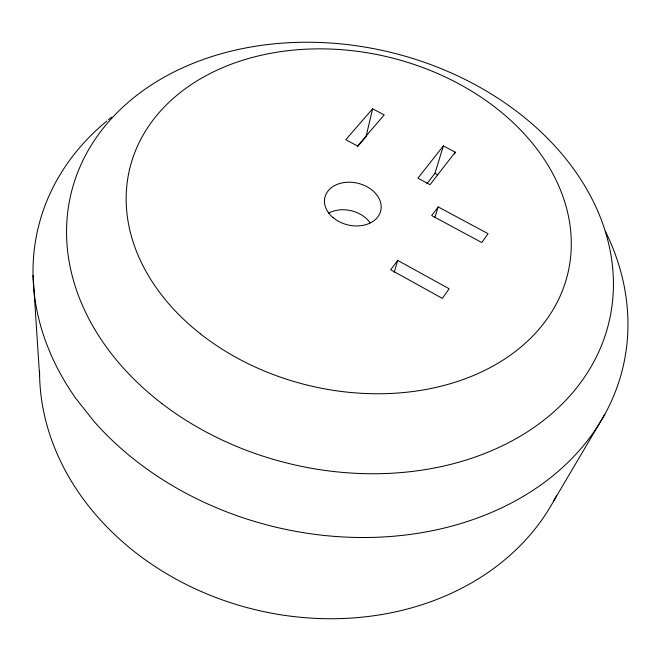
<?xml version="1.0" encoding="UTF-8"?>
<svg xmlns="http://www.w3.org/2000/svg" width="661" height="661" viewBox="0 0 661 661"><rect width="100%" height="100%" fill="white"/><g stroke="black" fill="none" stroke-linecap="round" stroke-linejoin="round"><path stroke-width="0.99" d="M372.614 108.801L345.777 139.719L357.584 146.015L384.198 114.882L372.614 108.801L366.029 136.753L357.461 146.775M394.237 272.249L397.732 260.426L449.15 288.758L442.366 298.375L390.676 269.762L397.732 260.426M426.824 183.791L434.955 173.347L443.349 145.932L455.247 152.179L454.619 154.129M434.839 217.519L438.218 206.926L488.033 233.672L481.762 242.554L431.683 215.56L438.218 206.926M553.579 501.178L604.823 414.298M455.247 152.179L430.047 184.675L417.909 178.197L443.349 145.932M434.955 173.347L437.623 174.768M33.05 275.397L39.619 376.183M328.591 213.173A27.977 21.243 13.4 0 1 370.201 222.873M556.405 495.857A271.018 225.112 13.4 0 1 255.245 609.69A271.018 225.112 13.4 0 1 39.569 371.176M605.319 231.168A300.598 235.671 13.4 0 1 478.895 517.464A300.598 235.671 13.4 0 1 94.044 421.454L75.8 398.376A300.598 235.671 13.4 0 1 106.892 120.996M108.47 119.707A300.598 235.671 13.4 0 1 111.659 117.171M333.02 217.568A28.712 21.416 13.4 0 0 380.323 212.247A28.712 21.416 13.4 0 0 345.158 182.419A28.712 21.416 13.4 0 0 333.02 217.568M161.871 403.516A276.529 211.784 13.4 0 0 608.723 323.179A276.529 211.784 13.4 0 0 249.371 47.278A276.529 211.784 13.4 0 0 161.871 403.516M200.3 333.739A225.227 168.968 13.4 0 0 566.568 278.339A225.227 168.968 13.4 0 0 279.322 51.839A225.227 168.968 13.4 0 0 200.3 333.739"/></g></svg>
